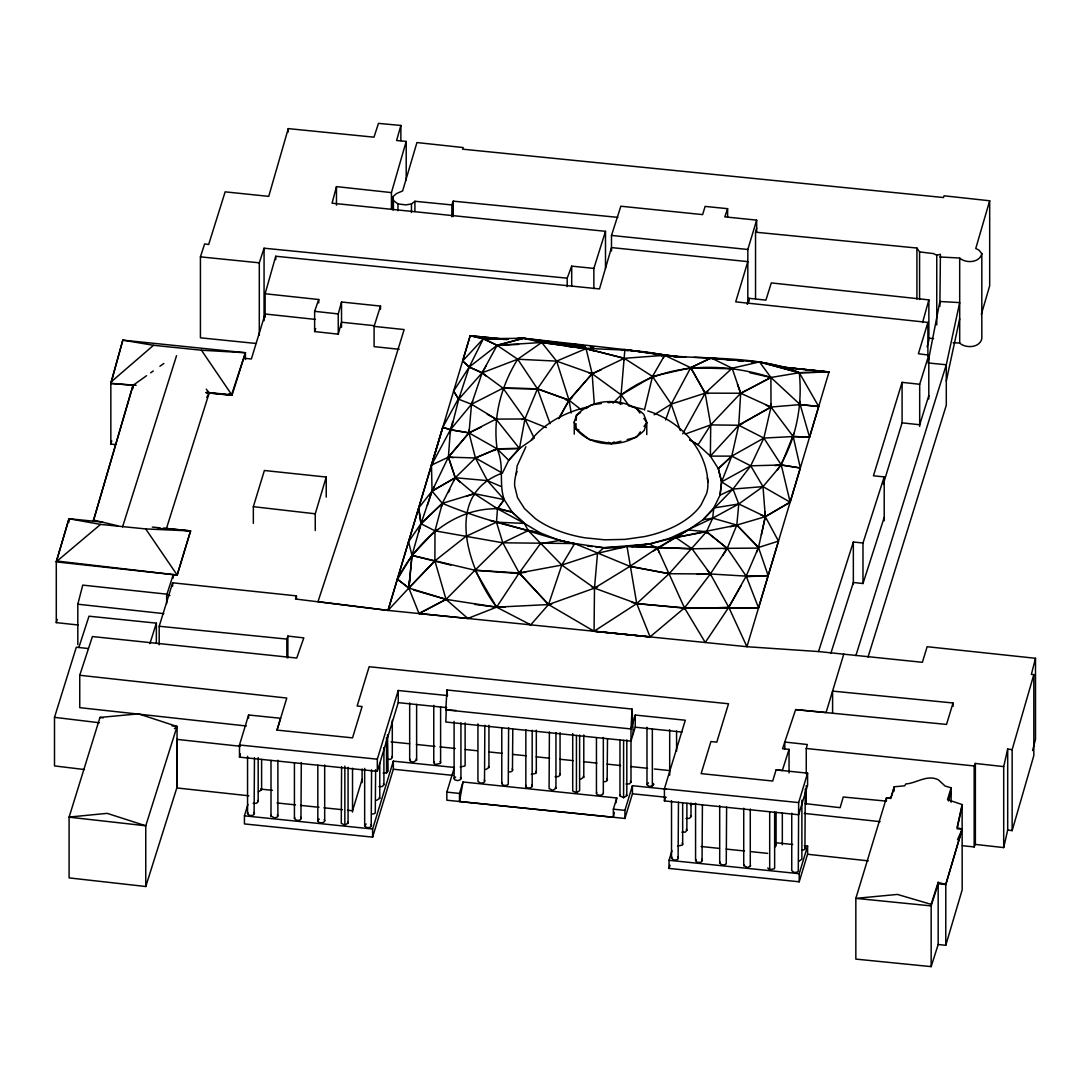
<?xml version="1.0" encoding="UTF-8"?>
<svg xmlns="http://www.w3.org/2000/svg" width="1090" height="1090" viewBox="0 0 1090 1090"><rect width="100%" height="100%" fill="white"/><g stroke="black" fill="none" stroke-linecap="round" stroke-linejoin="round"><path stroke-width="1.5" d="M471.044 617.935L467.842 618.452L446.042 599.377L434.883 560.873L434.992 530.844L442.322 503.348L455.266 477.747L475.417 457.977L497.094 448.821L519.453 448.481L532.915 439.216M474.681 604.405L496.59 607.157L548.529 604.555L594.486 588.123L629.938 566.364L657.352 548.066L688.212 529.972L703.009 519.767L713.773 507.967L720.04 495.146L721.594 481.875L718.324 468.659L710.367 456.111L710.721 424.896L705.148 393.149L690.733 367.698L664.655 355.313L624.883 349.604L523.636 338.268L483.347 338.731L470.199 335.72L388.013 610.414L295.485 599.023L296.425 595.876L172.656 582.809L159.195 626.246L159.195 644.803M574.253 434.133L574.253 421.994L576.474 415.331C593.11 397.005 626.518 397.237 643.863 414.486L646.765 422.443L644.245 430.373C627.009 448.303 591.652 448.671 575.833 428.697L576.079 423.683M576.229 420.345L576.474 415.331L580.575 412.456M132.871 388.708L133.035 385.315L146.578 375.709M79.747 707.328L79.747 675.269L286.793 698.05L277.01 730.096L352.533 737.862L362.098 706.511L357.152 706.007L369.142 666.726L728.529 703.772L716.784 742.14L710.925 741.554L701.143 773.627L772.715 781.026L776.08 769.894L807.595 773.151L807.595 785.291L798.657 814.748L664.409 800.918L664.409 788.779L685.297 720.231L635.238 715.054L630.987 728.951L445.824 709.863L446.955 689.984L632.091 709.072L633.195 733.761L630.987 741.105L445.824 722.016L446.273 708.391M632.091 709.072L630.987 728.951L630.987 782.116L629.489 783.874L626.014 784.023M694.153 357.288L711.102 357.929L732.139 368.202L740.669 393.245L738.734 425.25L731.758 456.151L721.594 481.875L720.04 495.146L732.984 489.056L763 486.631L790.141 502.177L800.332 467.992L781.271 464.98L750.724 465.825L721.594 481.875L718.324 468.632L731.758 456.124L763.872 438.071L793.193 436.531L809.557 437.158L818.713 406.488L799.283 372.726C756.964 355.217 709.413 359.904 664.655 355.313C632.799 347.996 600.168 350.626 567.999 346.525M450.197 433.016L458.727 399.24L469.245 367.03L483.347 338.731L506.932 338.786L483.347 338.731L470.199 335.679L462.651 360.967L469.245 367.058L482.148 372.821L503.049 388.176L524.93 418.982L534.25 438.289M673.852 356.307L680.501 356.989L624.883 349.604L620.237 404.499M408.832 588.627L411.993 555.396L420.999 523.677L432.049 491.1L448.385 457.105L450.415 429.732L452.731 421.544M585.371 346.007L575.452 344.508L541.716 342.478L517.709 359.223C501.032 385.928 492.707 417.402 497.094 448.821C504.779 465.975 498.484 482.761 504.166 499.588L497.503 508.771L496.454 522.178L502.803 542.806L519.208 572.958L548.529 604.555L594.064 631.246L650.062 636.887L684.493 607.907L710.367 573.98L727.234 548.338L736.813 525.094L738.775 503.975L732.984 489.056L721.594 481.875M472.706 401.188L471.534 404.227L469 432.907L475.417 457.964L487.38 480.622L504.166 499.588L512.123 512.096L524.399 523.404L540.463 533.01L559.674 540.449L576.174 544.292C547.139 537.724 519.208 527.029 490.132 520.461M504.97 607.294L496.59 607.157L467.842 618.452L419.037 613.547L408.832 588.028L411.993 555.369L408.559 541.744L442.772 427.294L459.844 396.106M469.313 429.61L469 432.88L448.385 457.132L431.49 465.157L432.049 491.168L427.321 505.338M399.131 349.277L374.088 346.634L374.088 326.387L404.145 329.562L355.013 488.974L317.994 601.653L388.013 610.414L408.832 588.028L409.84 578.041M516.02 474.477L517.191 465.73L525.911 446.75M115.595 444.529L110.839 444.12L110.839 383.394L122.829 340.148L245.414 352.738L245.414 359.496M247.88 804.488L244.433 815.824L244.433 823.917L372.617 837.12L372.617 829.013L393.34 761.147L454.38 767.442L446.845 792.117L446.845 800.21L613.357 817.282L614.215 812.459M615.932 802.812L616.79 797.989L463.005 781.98L459.503 793.425L459.503 801.531L624.924 818.454L632.432 793.793L632.432 785.699L666.249 789.174M459.503 801.463L463.005 781.98M595.74 546.921L603.846 547.739L623.63 547.33L603.846 547.739L574.675 543.542L561.813 565.056L548.529 604.541L530.748 624.843L496.59 607.157C468.373 569.961 442.322 494.737 502.381 473.087L508.73 460.266L519.453 448.481L524.93 418.982L537.438 388.83L556.622 361.117L586.079 348.609L624.257 358.31L652.488 376.418L671.236 404.104L680.337 430.577M939.88 306.372L940.411 254.283L936.76 255.251L933.571 253.616L919.578 251.899L916.922 248.043L755.534 232.197L755.534 298.51M946.297 380.969L959.691 318.771M928.244 361.281L939.88 301.508L959.691 302.584L946.297 364.769L855.895 655.567M761.379 534.863L765.316 516.674L763 486.631L750.724 465.825L731.758 456.124L710.367 456.111L698.063 444.843L689.997 440.047L698.063 444.843L710.721 424.909L740.669 393.245L770.916 377.481L799.283 372.726L829.013 371.99L746.936 646.711L388.013 610.414L408.559 541.744L420.999 523.718L442.322 503.348L474.191 493.647L504.166 499.588L497.503 508.744C452.841 507.954 416.775 541.417 397.4 579.144L408.832 588.028L446.042 599.364L496.59 607.171L519.208 572.958L540.313 543.774L559.674 540.449L577.904 544.482M951.107 787.811L947.523 799.638L962.116 804.57L957.061 827.719L962.184 829.027L945.779 884.549L945.779 945.275L938.163 944.526L931.16 966.626L855.841 959.105L855.841 898.364L886.388 797.989L890.871 797.594L894.168 786.789L904.755 785.808L905.736 783.955C916.663 783.247 926.99 774.241 938.34 779.786L945.071 786.026L951.107 787.811L951.107 802.24M777.211 470.199C795.741 441.818 802.826 406.352 799.283 372.726L786.912 367.562L759.498 361.935L704.467 358.079M756.664 552.167L758.504 547.48L765.316 516.687L764.908 511.687M957.429 827.16L962.116 806M962.429 845.704L974.174 846.93L975.373 844.423L1003.699 847.584L1003.699 766.611L1007.691 749.034L1012.147 749.661L1033.824 674.601L1031.358 674.397L1035.5 658.292L927.154 646.711L922.385 662.298L818.536 651.561L746.936 646.711L728.774 607.28L710.367 573.98L692.027 548.774L675.732 537.493L670.05 538.188L649.368 544.019L638.141 545.64L649.368 544.019L675.732 537.493L736.813 525.067L765.316 516.674L790.141 502.177L781.271 464.994L763.872 438.071L738.734 425.25L710.721 424.909L685.133 434.106M1003.699 847.584L1007.691 830.008L1007.691 749.034M751.31 362.057L759.498 361.935L770.916 377.481L770.998 407.033L763.872 438.071L750.724 465.825L732.984 489.056L703.009 519.753L712.683 518.145L738.775 503.962L763 486.631L781.271 464.994L793.956 433.302M441.545 506.591L442.322 503.348L432.049 491.1L434.379 486.603M644.435 410.044L652.488 376.431L664.655 355.313L669.355 355.817M1032.598 750.547L1035.5 739.265L1035.5 658.292M77.812 644.681L77.812 604.201L82.758 585.112L166.552 594.132M806.259 773.791L806.259 748.489L807.322 744.525L784.773 742.031L784.773 748.775M255.932 343.459L200.424 337.818L200.424 256.859L204.607 243.956L208.667 244.487L225.153 191.854L268.726 196.364L288.264 128.62L373.979 137.177L378.475 123.374L400.875 125.459L396.596 140.515L406.202 141.4L391.446 192.603L336.469 186.608L332.055 203.203L605.495 231.325L605.495 268.44M265.115 317.367L265.115 293.755L318.73 299.518L314.628 311.331L314.628 331.564L338.254 334.167L338.254 313.92L341.524 301.998L380.505 306.086L380.505 309.451M338.254 334.167L341.524 322.231L374.006 325.651M418.751 531.893L420.999 523.718L418.683 507.872M133.035 385.315L93.249 521.279L133.035 385.315L110.839 383.394L122.829 340.148L153.527 345.298L201.446 350.217L245.414 352.738L232.02 395.329L206.541 392.754M110.839 444.12L111.739 440.919M922.562 322.504L928.871 299.886L771.311 282.923L765.902 300.132L749.007 298.306L747.168 304.165M927.072 346.838L928.871 340.38L928.871 299.886M393.095 210.152L393.095 196.554L396.501 193.57L402.632 190.927L416.939 142.545L463.182 147.545L462.623 149.167L943.463 197.535L944.09 195.805L989.679 200.778L975.754 248.493L978.834 250.032L981.818 253.616C979.787 262.922 965.726 263.603 959.691 258.044L939.88 256.967M265.115 293.755L275.743 256.245L599.5 288.918L611.49 247.58L747.822 261.627L735.723 301.848L927.89 322.436L927.89 356.171M755.534 232.197L756.651 228.232M593.859 288.659L593.859 268.413L605.495 231.325M508.621 727.657L508.267 784.337A3.474 2.003 0 0 1 503.648 785.236L502.313 784.541L502.068 782.579M1007.691 830.008L1012.147 830.635L1033.824 755.574L1033.824 674.601M981.327 314.424L989.679 285.798L989.679 200.778M102.76 522.124L68.983 518.731L56.285 561.895L177.179 575.057L190.573 530.925L166.457 528.446L158.282 528.773M78.112 624.992L56.285 622.622L57.225 619.42M56.285 622.622L56.285 561.745L68.983 518.731L100.566 524.399L145.706 528.923L190.573 530.925L177.207 574.92L173.256 574.607L166.661 595.167L166.661 603.601M931.16 966.626L931.16 904.359L897.438 894.427L855.841 898.364L931.16 905.899L938.163 883.799L945.779 884.549L962.184 829.122L957.061 828.795M945.779 945.275L962.184 889.849L962.116 804.57M433.384 462.433L431.49 465.157L442.772 427.239L450.415 429.732L469 432.907L497.094 448.821L508.73 460.266L519.453 448.494L496.032 419.105L471.534 404.227L458.727 399.267L453.617 391.119L469.245 367.03L497.094 345.298L523.636 338.268L583.695 346.034M559.674 540.449L574.675 543.542L629.938 566.364L669.137 573.721L710.367 573.98L746.173 576.12L768.15 575.643L758.545 607.866L684.493 607.907L636.737 603.615L631.859 602.361M315.255 530.517L315.255 513.799L326.237 477.052L264.38 470.498L253.343 506.673L253.343 523.391M747.822 303.797L747.822 249.487L756.651 220.126L724.809 216.856L727.616 208.68L705.107 206.405L702.628 214.607L620.85 206.228L611.49 235.44L611.49 250.959M590.93 630.102L594.064 631.246L636.737 603.615L669.137 573.735L706.511 531.716L712.683 518.145L713.773 507.967L738.775 503.975L765.316 516.674L778.492 541.117L768.15 575.534L758.504 547.534L736.813 525.067L712.683 518.145L670.05 538.188M613.357 817.282L613.357 809.175L616.79 797.839M927.89 322.436L918.393 353.76L928.803 355.108L928.803 398.967M774.636 847.529L776.08 842.761L792.662 844.477M791.749 813.195L791.749 870.556L793.683 872.191A3.474 2.003 0 0 0 798.302 871.305L798.657 802.594L807.595 773.151M843.783 654.082L826.07 712.56L795.646 709.604L782.525 748.748L789.051 749.361L789.051 772.974M671.944 850.731L669.028 860.31L669.028 868.417L799.215 881.796L799.215 873.69L807.595 846.017L804.284 845.676M799.215 881.796L807.595 854.124L807.595 846.017M832.597 713.037L832.597 691.101L953.028 702.982L946.542 724.428L795.646 709.604M948.423 800.986L951.107 792.117M446.723 695.488L398.245 690.501L398.245 702.641L377.317 771.325L239.487 757.141L239.487 744.988L248.602 714.986L280.62 718.283L277.01 730.096M239.487 757.141L240.44 753.98M362.098 779.377L352.533 810.742L347.492 810.224M377.317 771.325L377.317 759.185L398.245 690.501M372.617 837.12L393.34 769.24L393.34 761.147M624.924 818.454L624.924 810.361L632.432 785.699M664.409 800.918L665.377 797.73M669.028 868.417L670.009 865.215M891.334 796.926L894.168 787.661M277.882 760.193L277.882 815.865L277.569 816.887L274.694 817.99L271.001 816.097L271.001 760.438M743.721 808.221L743.721 865.583L747.399 867.463L750.274 866.359L750.588 865.337M928.803 355.108L919.688 384.266L902.084 382.358L873.444 475.785L884.208 476.889L884.208 520.747M883.322 484.055L902.084 422.838L902.084 382.358M99.98 717.438L69.092 817.173L145.76 825.784L177.043 726.471L138.512 713.855L99.98 717.438L103.332 717.833M633.195 733.761L635.238 727.194L635.238 715.054M868.022 657.066L946.297 405.248L946.297 364.769L927.89 362.929M84.461 769.54L54.5 765.916L54.5 717.343L76.314 647.215L88.045 648.495M149.902 643.672L156.361 623.153L88.998 616.204L78.848 647.487M928.803 395.602L919.688 424.746L902.084 422.838M122.543 526.933L176.553 355.681M166.457 528.446L209.198 392.931L206.269 389.185M231.434 395.275L245.414 352.738M145.76 886.511L145.76 825.784L107.174 813.358L69.092 817.064L69.092 877.9L145.76 886.511L177.043 787.198L177.043 726.471L172.016 725.872M374.088 326.387L380.505 306.086M653.251 783.438L653.85 784.419L652.338 786.19L648.836 786.299L646.983 784.623L648.523 782.838M818.536 651.561L853.347 541.989L862.994 543.024L884.208 476.889M789.051 749.361L782.32 770.535L776.08 769.894M830.825 653.387L853.347 582.482L862.994 583.518L884.208 517.382M931.16 904.359L938.163 882.314L945.779 884.549M348.078 767.401L348.078 823.073L344.849 825.171L341.279 823.304L341.592 766.611M460.375 777.579A3.474 2.003 0 0 1 460.593 779.568L457.718 780.658L454.625 779.772L454.421 777.783L455.647 776.993M626.818 739.947L626.818 795.618L623.589 797.716L619.978 795.836L619.978 740.165M686.877 803.344L686.877 830.335L685.337 832.12L681.931 832.215M79.747 675.269L92.405 636.546L296.739 658.047L303.824 637.882L287.869 636.083L286.82 639.081L286.82 657.638M259.297 335.366L259.297 262.826L264.066 248.207L567.182 278.182L571.705 266.137L593.859 268.413M248.806 795.795L176.798 787.947L177.043 738.611M176.798 787.947L177.043 787.198M471.534 404.24L482.148 372.821L497.094 345.298L518.581 344.426M314.628 331.564L315.65 328.621M254.46 757.727L254.106 814.407A3.474 2.003 0 0 1 249.474 815.293L247.553 813.658L247.907 812.636M261.614 759.376L261.614 789.746L258.385 791.858M258.18 757.591L258.18 801.45L256.6 803.248L253.193 803.344M301.303 762.578L300.949 819.258A3.474 2.003 0 0 1 296.317 820.157L294.423 818.454L294.423 762.782M383.912 747.577L383.912 784.691L382.399 786.49L378.966 786.612M379.77 762.864L379.77 798.289L376.541 800.401M371.567 769.826L371.213 826.506A3.474 2.003 0 0 1 366.581 827.405L364.659 825.757L364.659 768.409M416.625 704.385L416.625 760.057L413.396 762.155L410.303 761.27L410.031 759.28M440.047 761.515A3.474 2.003 0 0 1 440.251 763.49L435.619 764.376L434.324 763.708L434.12 761.692M488.947 725.313L488.947 767.483L485.758 769.567M484.846 725.272L484.505 781.952A3.474 2.003 0 0 1 479.873 782.838L477.938 781.203L477.938 723.855M512.791 729.346L512.45 770.834A3.474 2.003 0 0 1 509.575 771.938M525.666 785.073L525.843 787.075L527.206 787.743A3.474 2.003 0 0 0 531.334 787.28A3.474 2.003 0 0 0 531.648 784.855M560.056 732.63L560.056 774.813L558.557 776.571L555.082 776.707M555.955 732.603L555.955 788.274L552.725 790.373L549.087 788.547L549.401 731.853M583.79 735.001L583.79 777.17L580.575 779.282M607.498 739.115L607.144 780.617A3.474 2.003 0 0 1 604.269 781.707M619.978 795.836L620.333 794.828M691.019 803.112L691.019 816.614L689.507 818.372L686.032 818.508M678.457 802.24L678.116 858.92A3.474 2.003 0 0 1 673.484 859.806L671.522 858.143L671.522 800.796M702.41 804.652L702.055 861.332A3.474 2.003 0 0 1 697.437 862.217L696.101 861.522L695.924 859.52M726.608 807.118L726.253 863.798A3.474 2.003 0 0 1 721.621 864.683L719.7 863.048L720.04 862.04M805.278 789.051L804.938 849.096A3.474 2.003 0 0 1 802.063 850.186M665.609 419.895L671.236 404.104L690.733 367.698L711.102 357.929L722.779 359.182M294.423 818.454L294.777 817.486M743.721 865.583L744.061 864.602M451.859 216.828L451.859 204.934L453.263 201.159L617.948 217.373M364.659 825.757L366.199 823.972M271.001 816.097L271.396 815.116M392.291 720.381L392.291 757.496L390.779 759.267L387.304 759.403M671.522 858.143L671.903 857.162M778.492 541.117L758.504 547.48L746.173 576.092L728.774 607.28L705.257 642.473L684.493 607.907L657.352 548.066L649.368 544.019L603.846 547.739L597.511 553.311L561.813 565.056L519.208 572.986L474.968 570.247L411.993 555.396L397.4 579.199L408.832 588.028L434.883 560.873L465.989 536.362L496.454 522.178L524.399 523.404L528.228 530.558L561.813 565.056L594.486 588.123L636.737 603.601L684.493 608.111M957.51 839.75L962.184 829.122M448.453 492.503L449.816 489.546M453.903 480.69L455.266 477.747L448.385 457.105L469 432.88L496.032 419.105L524.93 418.982L546.308 427.607M974.174 846.93L974.174 765.957L975.373 763.45L1003.699 766.611M663.129 358.31L664.655 355.313L624.257 358.31L586.079 348.596L541.716 342.478L523.636 338.268L516.946 338.459M431.49 465.157L450.415 429.732L471.534 404.227L503.049 388.163L537.438 388.817L569.034 400.194L580.943 409.554M682.735 433.806L705.148 393.149L732.139 368.202L759.498 361.935L799.283 372.726L829.013 371.99L781.884 367.085M206.746 397.359L209.198 392.931L232.02 395.193L201.446 350.217M601.312 369.796L592.143 373.734L569.034 400.207L558.748 418.683L569.034 400.234L592.143 373.734L624.257 358.31L624.257 359.932M453.617 391.119L458.727 399.267L482.148 372.821L486.304 365.463M741.2 585.439L728.774 607.28L709.1 608.097M722.793 555.45L727.234 548.325L758.504 548.093M640.348 431.844L636.669 437.213L627.2 439.611M644.013 426.463L646.765 422.443L643.822 418.424M418.996 511.265L418.683 508.008L432.049 491.1L455.266 477.733L487.38 480.622L500.869 486.385M521.32 570.37L519.208 573.572L474.968 570.247L446.042 599.377L419.037 613.547L446.042 599.377L413.682 590.031M531.307 439.788C545.327 422.43 566.146 411.884 587.646 406.965M710.367 456.124L738.734 425.25L770.998 407.033L800.169 404.608L818.713 406.488L800.169 404.581M550.109 423.724L537.438 388.83L517.709 359.223L497.094 345.298L483.347 338.731L462.651 360.967L469.245 367.03L482.148 372.821L486.072 376.077M437.989 529.495L434.992 530.857L411.993 555.423L450.919 565.111M408.832 588.028L434.883 560.873M613.03 403.191L621.205 394.893L652.488 376.418L690.733 367.698L711.102 357.929M574.675 543.542L502.803 542.806L434.992 530.857L420.999 523.718L442.322 503.348C473.905 516.51 506.986 526.048 540.463 533.01L528.228 530.558L502.803 542.806L474.968 570.247L496.59 607.157M718.324 468.659L731.758 456.124M111.044 381.963L153.527 345.298M56.285 561.745L100.566 524.399M174.441 728.651L177.043 726.471M393.095 196.554L393.408 200.492L397.973 203.939L405.821 204.866L411.461 203.994L414.909 201.282L451.859 204.934M707.846 391.133L705.148 393.149L671.236 404.09L654.177 414.8M653.441 550.968L688.212 529.972L706.511 531.716L727.234 548.325L746.173 576.106L758.545 607.866L684.493 607.907L684.493 609.119M565.71 399.826L569.034 400.194L571.76 398.204M150.638 372.834L153.281 370.968M159.889 366.281L163.841 363.474M586.038 408.627L591.516 404.785L601.408 403.532M383.108 773.042L386.541 772.919L388.081 771.148L387.522 734.701M694.902 803.793L690.311 804.706M494.383 450.538L497.094 448.821L519.453 448.494M614.256 441.913L611.422 443.616L589.295 439.583L575.833 428.697L574.253 421.994M482.148 372.821L517.709 359.223L556.622 361.131L592.143 373.734L621.205 394.893C663.687 362.357 721.703 361.58 770.916 377.481L800.169 404.608L809.557 437.09M790.141 502.163L765.316 516.674L760.629 514.821M432.049 491.1L455.266 477.747L474.191 493.647L497.503 508.771L524.399 523.404L512.123 512.109L494.588 507.436M770.984 403.668L770.998 407.033L738.734 425.25L741.813 424.024M737.467 384.211L740.669 393.449L770.916 377.481L749.92 372.78M481.017 427.212L469 432.88L450.415 429.732L442.772 427.294M460.307 482.311L455.266 477.747L448.385 457.132L475.417 457.964L497.094 448.835M597.579 586.87L594.486 588.123L591.516 586.597M466.22 496.386L474.191 493.647L474.191 494.874M730.423 526.77L736.813 525.067L758.504 547.48M621.654 350.449L624.883 349.604L677.203 356.648L685.678 356.975M620.891 441.218L611.422 443.616L608.329 442.308M649.368 544.019L626.995 546.363L597.511 553.311L594.486 588.123L594.064 631.246L650.062 636.887M572.713 733.584L572.713 790.945L576.433 792.798L579.621 790.672L579.621 735.014M798.698 861.332L801.886 859.206L801.886 800.155M661.412 355.926L664.655 355.313M675.732 537.493L706.511 531.716L727.234 548.325L723.883 548.72M521.715 419.555L524.93 418.982M551.812 604.024L548.529 604.541L519.208 572.986L525.761 572.277M608.016 402.687L614.61 401.856L622.24 403.954M774.84 465.594L781.271 464.994L800.332 467.964M673.824 356.907L677.203 356.648L674.07 356.321M594.036 350.966L586.079 348.609L541.716 342.478L497.094 345.312L523.636 338.268L530.067 339.412M503.485 339.508L508.526 339.208M518.595 338.581L523.636 338.268L518.622 338.418M530.898 389.212L537.438 388.83L569.034 400.234L571.228 413.001M624.883 349.604L621.613 349.713L628.072 350.707M697.178 574.348L710.367 573.98L710.367 575.397M586.079 348.609L575.452 344.508L568.871 344.658L575.452 344.508L586.079 348.596L592.143 373.734L594.309 404.104M768.15 575.615L746.173 576.705M650.062 636.846L636.737 603.587L626.995 546.363L692.027 548.774L727.234 548.325M800.332 467.91L793.193 436.531L770.998 407.033L740.669 393.245L705.148 393.149L703.35 390.37M503.049 388.176L537.438 388.83M692.027 548.774L626.995 546.349M793.193 436.491L809.557 437.158M953.096 342.71L959.691 343.064C965.726 348.623 979.787 347.942 981.818 338.636L981.818 253.616M445.824 709.863L455.961 710.503M110.839 383.394L136.141 385.301M560.41 343.404L575.452 344.508M767.769 868.008L769.69 869.684L774.281 868.771A3.474 2.003 0 0 0 774.636 867.763L774.636 812.091M885.993 801.096L843.251 797.008L840.131 807.676L805.156 803.616M660.663 548.379L657.352 548.066L659.314 552.644M448.385 457.132L453.454 457.637M506.959 339.44L470.199 335.72L507.436 339.481M243.724 358.215L251.368 358.978L265.115 314.002L315.378 319.411M206.541 392.332L231.434 394.812M205.806 392.591L209.198 392.931M152.341 527.083L160.175 527.873M163.555 528.214L190.573 530.925M159.195 626.246L286.82 639.081M200.424 256.859L259.297 262.826M653.728 354.277L658.755 354.768M663.142 355.231L670.5 355.967M781.625 367.207L829.013 371.99L786.912 367.534M587.619 546.09L592.497 546.581M613.357 809.175L624.924 810.361M611.49 235.44L747.822 249.487M398.245 702.641L446.723 707.642M635.238 727.194L681.958 732.03M806.259 748.489L974.174 765.957M391.078 741.868L409.636 743.775M416.394 744.47L434.951 746.391M440.006 746.909L455.198 748.476M465.321 749.525L477.134 750.738M488.947 751.95L502.435 753.34M512.559 754.389L526.061 755.779M536.185 756.828L549.687 758.218M559.81 759.253L573.299 760.643M583.423 761.692L596.925 763.082M607.048 764.131L620.551 765.521M630.674 766.556L647.542 768.3M654.286 768.995L669.478 770.562M239.487 744.988L377.317 759.185M664.409 788.779L798.657 802.594M393.34 769.24L452.731 775.372M632.432 793.793L666.249 797.267M446.845 792.117L459.503 793.425M260.987 789.146L272.432 790.318M701.143 846.508L719.454 848.401M726.117 849.083L744.416 850.977M751.078 851.658L767.714 853.375M277.01 802.962L295.472 804.87M300.499 805.387L318.961 807.281M324.002 807.799L342.451 809.707M244.433 815.824L372.617 829.013M669.028 860.31L799.215 873.69M726.117 359.55L732.793 360.272M737.807 360.804L742.808 361.349M166.661 595.167L169.945 595.521M176.798 739.361L240.427 746.296M804.229 813.399L880.066 821.642M807.595 854.26L868.267 860.855M314.628 311.331L338.254 313.92M77.812 604.201L163.882 613.643M79.747 707.655L246.381 725.995M253.343 506.673L315.255 513.799M531.348 774.268L535.967 773.369A3.474 2.003 0 0 0 535.762 771.393M460.13 766.951L464.762 766.066A3.474 2.003 0 0 0 465.117 765.057L465.117 722.874M677.721 846.017L682.326 845.118A3.474 2.003 0 0 0 682.108 843.129M57.743 561.132L177.179 575.057L145.706 528.923M54.5 717.343L99.435 722.765M928.912 338.064L933.571 338.636M708.377 393.558L705.148 393.149L690.733 367.698L732.139 368.815M575.452 344.454L585.371 345.98M533.283 339.985L536.512 340.571M629.938 566.364L669.137 573.735M712.697 358.242L717.452 359.169L712.697 358.269M588.913 373.012L592.143 373.734M497.503 508.771L512.123 512.109M631.546 406.516L643.155 409.186M93.249 520.012L117.775 525.802M799.283 372.726L759.498 361.935M628.344 405.644L635.974 407.742L639.898 413.083M527.642 623.848L530.748 624.843M766.202 405.303L770.998 407.033M647.76 410.93C679.125 420.508 706.266 448.317 707.887 482.175M575.833 428.697L578.926 429.991M483.347 338.718L497.094 345.298L497.094 346.307M228.982 393.803L232.02 395.329M487.38 414.35L496.032 419.105L496.032 420.113M475.417 457.964L502.381 473.087M541.716 342.478L556.622 361.117L569.034 400.194M707.315 570.152L710.367 573.98M621.205 394.893L628.889 405.534M512.164 768.859L512.791 769.826M415.985 759.076L416.625 760.057M804.693 847.134L805.278 848.088M677.871 856.958L678.457 857.898M606.898 778.655L607.498 779.609M583.205 776.23L583.79 777.17M555.355 787.321L555.955 788.274M484.26 779.99L484.846 780.944M253.861 812.445L254.46 813.385M391.692 756.514L392.291 757.496M686.319 829.367L686.877 830.335M630.429 781.149L630.987 782.116M383.353 783.71L383.912 784.691M379.211 797.321L379.77 798.289M300.745 817.282L301.303 818.249M701.851 859.342L702.41 860.31M371.009 824.53L371.567 825.498M277.323 814.884L277.882 815.865M257.608 800.482L258.18 801.45M690.488 815.62L691.019 816.614M626.287 794.624L626.818 795.618M559.538 773.818L560.056 774.813M488.429 766.488L488.947 767.483M347.547 822.078L348.078 823.073M261.082 788.751L261.614 789.746M418.683 508.008L420.999 523.718M446.955 689.984L447.486 695.992M800.06 401.352L800.169 404.608M1012.147 749.661L1012.147 830.635M975.373 763.45L975.373 844.423M959.691 258.044L959.691 343.064M953.028 702.982L953.028 706.361M938.163 882.314L938.163 944.526M936.76 255.251L936.76 324.97M919.688 384.266L919.688 426.435M919.578 251.899L919.578 299.505M916.922 248.043L916.922 299.055M894.168 786.789L894.168 791.04M890.871 797.594L890.871 798.466L886.388 797.989L886.388 801.354M862.994 543.024L862.994 583.518M853.347 541.989L853.347 584.172M806.259 785.604L806.259 804.161M782.32 812.704L782.32 844.764M776.08 812.064L776.08 846.003M769.69 812.336L769.69 869.684M756.651 220.126L756.651 231.979M750.274 809.012L750.274 866.359M749.007 298.306L749.007 301.685M727.616 208.68L727.616 217.142M719.7 805.687L719.7 863.048M706.511 531.716L706.511 533.133M695.57 803.18L695.57 860.541M682.667 803.616L682.667 844.096M676.577 731.063L676.577 751.31M669.696 729.619L669.696 775.167M652.338 728.828L652.338 786.19M646.983 727.275L646.983 784.623M646.765 422.443L646.765 434.583M623.589 740.369L623.589 797.716M603.329 737.44L603.329 793.111M596.448 737.685L596.448 793.356M576.433 735.45L576.433 792.798M571.705 266.137L571.705 286.384M567.182 278.182L567.182 286.629M536.321 730.191L536.321 772.36M532.179 730.177L532.179 785.836M525.843 729.714L525.843 787.075M501.781 727.888L501.781 783.547M471.534 404.213L471.534 405.644M460.934 722.888L460.934 778.546M454.108 721.417L454.108 778.778M453.263 201.159L453.263 216.474M442.322 503.348L442.322 504.561M440.605 706.811L440.605 762.482M433.766 705.353L433.766 762.7M414.909 201.282L414.909 211.487M411.461 203.994L411.461 212.496M409.677 702.941L409.677 760.289M406.202 141.4L406.202 180.204M400.875 125.459L400.875 140.637M397.973 203.939L397.973 210.738M393.408 200.492L393.408 208.994M391.446 192.603L391.446 209.471M386.541 737.494L386.541 772.919M375.628 769.717L375.287 812.908A3.474 2.003 0 0 1 372.412 813.998M362.098 768.927L362.098 782.62M352.533 768.232L352.533 812.091M344.849 766.134L344.849 825.171M341.524 301.998L341.524 327.3M336.469 186.608L336.469 205.165M326.237 477.052L326.237 497.122M324.684 764.989L324.684 820.661M318.73 299.518L318.73 302.897M317.817 765.235L317.817 820.906M296.425 595.876L296.425 599.255M288.264 128.62L288.264 131.985M287.869 636.083L287.869 658.006M275.743 256.245L275.743 259.624M264.066 248.207L264.066 320.746M248.602 714.986L248.602 718.024M247.553 756.297L247.553 813.658M173.256 574.607L173.256 577.972M172.656 582.809L172.656 586.175M156.361 623.153L156.361 643.386M68.983 518.731L68.983 522.11M707.301 477.802A96.274 55.576 0 0 1 706.511 493.77L701.006 505.011A96.465 55.699 0 0 1 644.599 536.566L624.992 539.386L604.8 539.822L584.88 537.806A97.691 56.394 0 0 1 535.272 518.513L524.508 508.608L517.532 497.667L514.684 486.099A96.465 55.685 0 0 1 517.014 471.629M603.342 793.084A3.474 2.003 0 0 1 598.342 795.005A3.474 2.003 0 0 1 596.802 792.335M324.139 819.666A3.474 2.003 0 0 1 323.144 822.446A3.474 2.003 0 0 1 318.334 821.86A3.474 2.003 0 0 1 319.343 819.094M634.939 546.09L631.737 546.553L634.939 546.104M593.628 347.26L590.33 346.756L593.628 347.247"/></g></svg>
